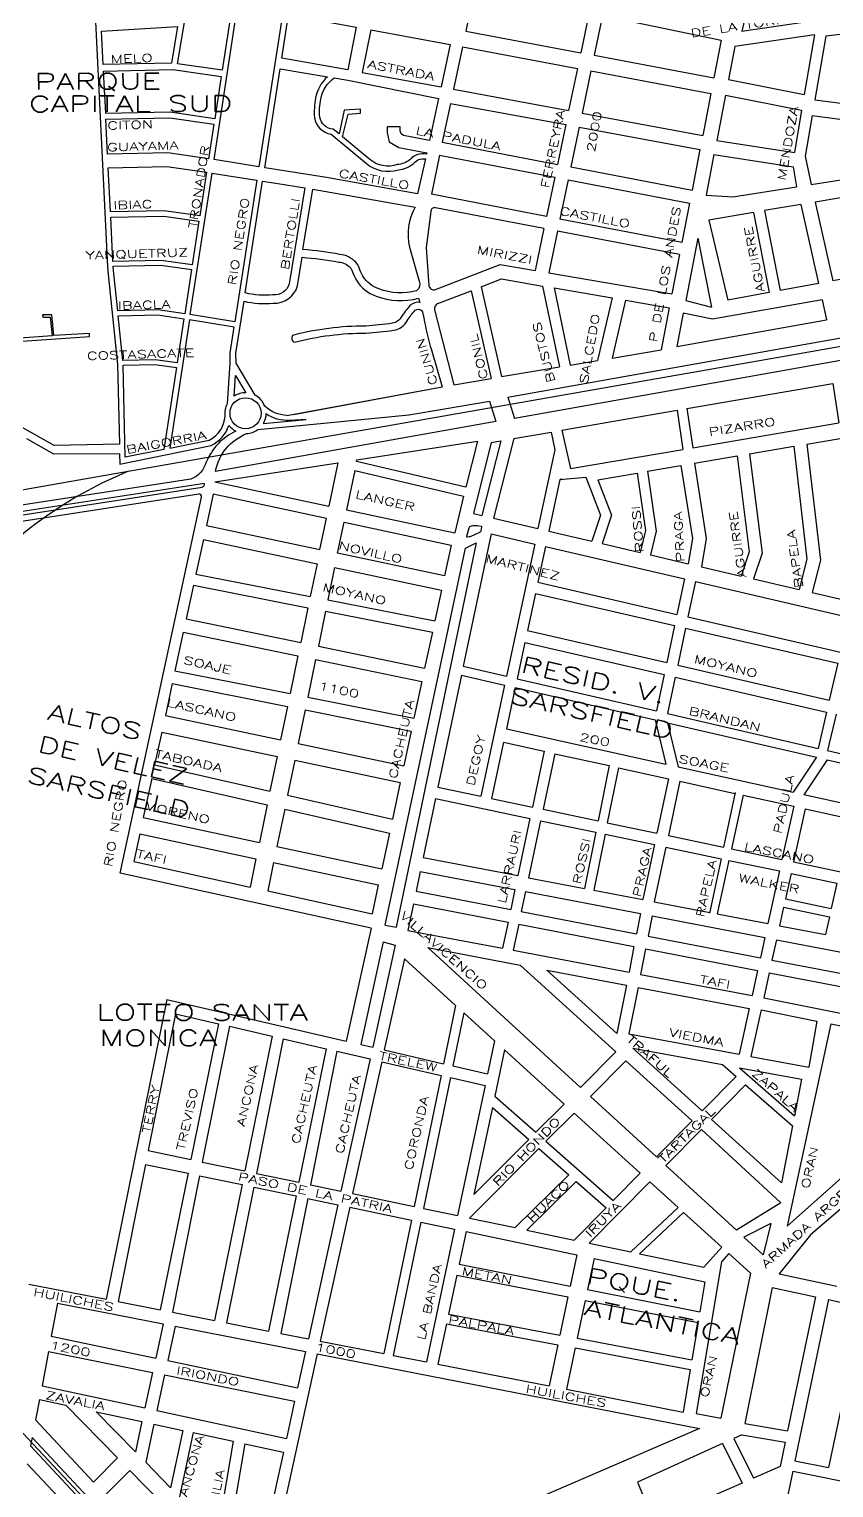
# Model space of a CAD drawing. Header units: millimetres. Extents: x 4374322 to 4409026, y 6503580 to 6534206.
# Drawn here: x 4384363 to 4385369, y 6519763 to 6521586 of the extents above; entities that cross this region are included whole.
import ezdxf

# ---------------------------------------------------------------- set-up
doc = ezdxf.new("R2010")
doc.units = ezdxf.units.MM
for name, color, linetype in [('CANAL', 252, 'Continuous'), ('FERROCARRIL', 252, 'VÍAS'), ('LINEA CALLE', 252, 'Continuous'), ('NOMBRE BARRIO', 8, 'Continuous'), ('NOMBRE CALLE', 252, 'Continuous')]:
    doc.layers.add(name, color=color, linetype=linetype)
doc.styles.add('ROMANS', font='romans')
doc.styles.add('S1', font='ROMANS')
doc.linetypes.add('VÍAS', pattern='A,3.81,[130,ltypeshp.shx,S=6.35,R=0,X=0,Y=0],3.81', length=7.62)

msp = doc.modelspace()

# ---------------------------------------------------------------- linework, layer by layer
at = {"layer": 'CANAL', "transparency": 33554687}
msp.add_line((4384594.5, 6519576.8), (4384124.6, 6520076), dxfattribs=at)
at = {"layer": 'FERROCARRIL', "ltscale": 0.3, "transparency": 33554687}
for points in [[(4378346.5, 6520095), (4381002.5, 6520286.7), (4382612.5, 6520402.9, 0.074404), (4382938.9, 6520502.9), (4383335.4, 6520688, -0.013028), (4383596.1, 6520806, -0.015864), (4383825.9, 6520908.7), (4383865.3, 6520924.7), (4384438.8, 6521025.2), (4386238.2, 6521340.6)], [(4384487, 6521033.6, 0.108536), (4384301.2, 6520905.1, -0.019282), (4384198.9, 6520748.9)]]:
    msp.add_lwpolyline(points, format="xyb", dxfattribs=at)
at = {"layer": 'LINEA CALLE', "transparency": 33554687}
for p, q in [((4384919.6, 6521636.5), (4384908.5, 6521583.5)), ((4385265, 6521632.9), (4385253.5, 6521583)), ((4385062.7, 6521606.7), (4385052.3, 6521556.5)), ((4385079.5, 6521603.2), (4385069.1, 6521553.3)), ((4385079.5, 6521603.2), (4385227.8, 6521572.4)), ((4385347.6, 6521596.8), (4385253.5, 6521583)), ((4384789.8, 6521585.1), (4384779.1, 6521532)), ((4384789.8, 6521585.1), (4384889.1, 6521566.9)), ((4384908.5, 6521583.5), (4385052.3, 6521556.5)), ((4385344.5, 6521579), (4385245.1, 6521564.4)), ((4385344.5, 6521579), (4385331.7, 6521504.5)), ((4385358.5, 6521577.3), (4385344.9, 6521497.8)), ((4385405.4, 6521582.7), (4385358.5, 6521577.3)), ((4384889.1, 6521566.9), (4384877.6, 6521513.8)), ((4384904.3, 6521564), (4384893.2, 6521510.9)), ((4384904.3, 6521564), (4385048.2, 6521537)), ((4385227.8, 6521572.4), (4385218.6, 6521525.2)), ((4385245.1, 6521564.4), (4385237.1, 6521523)), ((4385069.1, 6521553.3), (4385218.6, 6521525.2)), ((4384779.1, 6521532), (4384877.6, 6521513.8)), ((4385048.2, 6521537), (4385037.1, 6521484.2)), ((4385065, 6521533.8), (4385054, 6521481.1)), ((4385065, 6521533.8), (4385214.8, 6521505.6)), ((4385237.1, 6521523), (4385331.7, 6521504.5)), ((4384893.2, 6521510.9), (4385037.1, 6521484.2)), ((4385214.8, 6521505.6), (4385204.7, 6521453.2)), ((4385233.2, 6521503.4), (4385222.3, 6521446.8)), ((4385233.2, 6521503.4), (4385328.4, 6521484.8)), ((4384889.5, 6521493.3), (4384879.2, 6521444.6)), ((4384889.5, 6521493.3), (4385033.5, 6521466.7)), ((4385328.4, 6521484.8), (4385319.3, 6521432)), ((4385344.9, 6521497.8), (4385397.2, 6521491.1)), ((4385033.5, 6521466.7), (4385023.1, 6521417)), ((4385054, 6521481.1), (4385204.7, 6521453.2)), ((4385341.5, 6521478.1), (4385332.7, 6521427.2)), ((4385341.5, 6521478.1), (4385395.4, 6521471.2)), ((4385050.3, 6521463.6), (4385039.9, 6521413.8)), ((4385050.3, 6521463.6), (4385201.2, 6521435.6)), ((4384879.2, 6521444.6), (4385023.1, 6521417)), ((4385201.2, 6521435.6), (4385191.4, 6521384.8)), ((4385222.3, 6521446.8), (4385319.3, 6521432)), ((4384875.8, 6521428.6), (4384865.5, 6521379.6)), ((4384875.8, 6521428.6), (4385019.7, 6521400.9)), ((4385039.9, 6521413.8), (4385191.4, 6521384.8)), ((4385218.8, 6521429.2), (4385209, 6521378.5)), ((4385218.8, 6521429.2), (4385317.8, 6521414.1)), ((4385317.8, 6521414.1), (4385321.9, 6521389)), ((4385332.7, 6521427.2), (4385340.5, 6521391.9)), ((4385019.7, 6521400.9), (4385009.5, 6521351.9)), ((4385036.6, 6521397.7), (4385026.3, 6521348.7)), ((4385036.6, 6521397.7), (4385188.2, 6521368.6)), ((4385340.5, 6521391.9), (4385393.6, 6521400.2)), ((4385009.5, 6521351.9), (4384865.5, 6521379.6)), ((4385209, 6521378.5), (4385242.4, 6521376.5)), ((4385242.4, 6521376.5), (4385321.9, 6521389)), ((4385396.9, 6521378.5), (4385345.4, 6521369.9)), ((4385006.3, 6521336.8), (4384870.8, 6521362.9)), ((4385188.2, 6521368.6), (4385178.7, 6521319.4)), ((4385327.3, 6521366.8), (4385281.9, 6521359.2)), ((4385281.9, 6521359.2), (4385301.5, 6521259.4)), ((4385327.3, 6521366.8), (4385349.5, 6521268.1)), ((4385345.4, 6521369.9), (4385367.3, 6521271.4)), ((4385178.7, 6521319.4), (4385026.3, 6521348.7)), ((4385268.3, 6521356.9), (4385212.4, 6521347.5)), ((4385212.4, 6521347.5), (4385236, 6521247.4)), ((4385268.3, 6521356.9), (4385288, 6521256.9)), ((4385006.3, 6521336.8), (4384995.4, 6521284.5)), ((4385023.2, 6521333.6), (4385012.3, 6521281.6)), ((4385175.7, 6521304.2), (4385023.2, 6521333.6)), ((4385198.6, 6521325), (4385183.5, 6521247)), ((4385198.6, 6521325), (4385215.6, 6521238.6)), ((4385175.7, 6521304.2), (4385166.2, 6521255.2)), ((4384870.6, 6521260.7), (4384951.6, 6521292.1)), ((4384951.6, 6521292.1), (4384995.4, 6521284.5)), ((4384927.7, 6521263.9), (4384953.4, 6521273.8)), ((4384953.4, 6521273.8), (4385004.6, 6521265)), ((4385012.3, 6521281.6), (4385166.2, 6521255.2)), ((4385349.5, 6521268.1), (4385301.5, 6521259.4)), ((4385412.1, 6521279.5), (4385367.3, 6521271.4)), ((4384915.1, 6521259), (4384940.1, 6521149.5)), ((4384927.7, 6521263.9), (4384953.3, 6521151.8)), ((4385004.6, 6521265), (4385025.8, 6521164)), ((4385018.9, 6521262.6), (4385091.5, 6521250.1)), ((4385018.9, 6521262.6), (4385039.1, 6521166.2)), ((4385091.5, 6521250.1), (4385073.3, 6521172)), ((4385354, 6521247.8), (4385216.8, 6521223.6)), ((4385288, 6521256.9), (4385236, 6521247.4)), ((4385354, 6521247.8), (4385359.6, 6521222.9)), ((4385108.1, 6521247.2), (4385091.4, 6521175)), ((4385108.1, 6521247.2), (4385162.8, 6521237.8)), ((4385162.8, 6521237.8), (4385152.7, 6521185.4)), ((4385180.4, 6521231), (4385172.3, 6521189.4)), ((4385216.8, 6521223.6), (4385180.4, 6521231)), ((4385183.5, 6521247), (4385215.6, 6521238.6)), ((4385172.3, 6521189.4), (4385359.6, 6521222.9)), ((4385091.4, 6521175), (4385152.7, 6521185.4)), ((4384953.3, 6521151.8), (4385025.8, 6521164)), ((4385039.1, 6521166.2), (4385073.3, 6521172)), ((4384893.7, 6521141.7), (4384940.1, 6521149.5)), ((4385185, 6521111.8), (4385367.6, 6521143.2)), ((4385367.6, 6521143.2), (4385375, 6521094.2)), ((4384938.4, 6521121.1), (4384946.3, 6521095.5)), ((4384961.3, 6521126.3), (4384969.5, 6521099.6)), ((4385028.6, 6521084.8), (4385173, 6521109.7)), ((4385173, 6521109.7), (4385180.1, 6521060.9)), ((4385185, 6521111.8), (4385192.2, 6521063)), ((4384946.3, 6521095.5), (4384595.7, 6521033.4)), ((4385028.6, 6521084.8), (4385039.3, 6521036.9)), ((4385192.2, 6521063), (4385375, 6521094.2)), ((4384772.5, 6521047.7), (4384923, 6521071)), ((4384923, 6521071), (4384908.7, 6521013.5)), ((4384940.2, 6521069.6), (4384918.1, 6520980.7)), ((4384952.2, 6521071.7), (4384928.7, 6520978.2)), ((4384940.2, 6521069.6), (4384952.2, 6521071.7)), ((4384968.5, 6521074.5), (4384943.3, 6520974.8)), ((4384968.5, 6521074.5), (4385015.2, 6521082.5)), ((4385015.2, 6521082.5), (4385019.9, 6521060.5)), ((4385335.1, 6521067.5), (4385376.5, 6521074.6)), ((4385335.1, 6521067.5), (4385352.1, 6520922.3)), ((4385019.9, 6521060.5), (4384998.8, 6520961.8)), ((4385039.3, 6521036.9), (4385180.1, 6521060.9)), ((4385194.3, 6521043.5), (4385247.8, 6521052.6)), ((4385247.8, 6521052.6), (4385262.9, 6520932.9)), ((4385263.4, 6521055.3), (4385318.6, 6521064.7)), ((4385263.4, 6521055.3), (4385279, 6520931.2)), ((4385318.6, 6521064.7), (4385335, 6520923.5)), ((4384594.9, 6521020.2), (4384748.6, 6521044)), ((4384748.6, 6521044), (4384737.4, 6520989.9)), ((4384769.7, 6521034.5), (4384759.5, 6520985.2)), ((4384769.7, 6521034.5), (4384905.9, 6521002.2)), ((4385073.8, 6521022.9), (4385122.8, 6521031.3)), ((4385122.8, 6521031.3), (4385133.2, 6520959.3)), ((4385135.9, 6521033.5), (4385177.6, 6521040.6)), ((4385135.9, 6521033.5), (4385146.7, 6520958.6)), ((4385177.6, 6521040.6), (4385192.1, 6520949.4)), ((4385194.3, 6521043.5), (4385209.2, 6520949.3)), ((4384594.9, 6521020.2), (4384737.4, 6520989.9)), ((4385026.1, 6521023.3), (4385012.3, 6520958.7)), ((4385026.1, 6521023.3), (4385058.8, 6521026)), ((4385027.3, 6521024.4), (4385027.3, 6521023.9)), ((4385058.8, 6521026), (4385077, 6520978.5)), ((4385073.8, 6521022.9), (4385090.6, 6520978.8)), ((4384905.9, 6521002.2), (4384894.7, 6520956.4)), ((4384759.5, 6520985.2), (4384894.7, 6520956.4)), ((4384918.1, 6520980.7), (4384928.7, 6520978.2)), ((4384943.3, 6520974.8), (4384998.8, 6520961.8)), ((4385077, 6520978.5), (4385066.3, 6520946.1)), ((4385090.6, 6520978.8), (4385078.9, 6520943.2)), ((4385012.3, 6520958.7), (4385066.3, 6520946.1)), ((4385133.2, 6520959.3), (4385126.4, 6520932.1)), ((4385146.7, 6520958.6), (4385139.4, 6520929.1)), ((4384580.5, 6520948.2), (4384571.2, 6520905.1)), ((4384580.5, 6520948.2), (4384722.6, 6520918)), ((4384940.1, 6520955.3), (4384905.4, 6520789.9)), ((4384940.1, 6520955.3), (4384994.7, 6520942.6)), ((4384994.7, 6520942.6), (4384959.3, 6520777.4)), ((4385008.2, 6520939.5), (4384998.6, 6520894.8)), ((4385008.2, 6520939.5), (4385182, 6520898.9)), ((4385078.9, 6520943.2), (4385126.4, 6520932.1)), ((4385192.1, 6520949.4), (4385186.7, 6520918)), ((4385209.2, 6520949.3), (4385203.2, 6520914.2)), ((4385139.4, 6520929.1), (4385186.7, 6520918)), ((4385262.9, 6520932.9), (4385252.7, 6520902.6)), ((4385279, 6520931.2), (4385268.1, 6520899)), ((4385335, 6520923.5), (4385325.3, 6520885.7)), ((4385352.1, 6520922.3), (4385341.6, 6520881.9)), ((4384571.2, 6520905.1), (4384714.1, 6520877.2)), ((4384722.6, 6520918), (4384714.1, 6520877.2)), ((4384744.6, 6520913.3), (4384736.3, 6520872.8)), ((4384744.6, 6520913.3), (4384878, 6520884.9)), ((4385203.2, 6520914.2), (4385252.7, 6520902.6)), ((4384568.1, 6520891), (4384559, 6520849)), ((4384568.1, 6520891), (4384711.2, 6520863)), ((4384878, 6520884.9), (4384869.8, 6520846.7)), ((4384998.6, 6520894.8), (4385172.5, 6520854.7)), ((4385182, 6520898.9), (4385172.5, 6520854.7)), ((4385195.8, 6520895.7), (4385186.3, 6520851.5)), ((4385195.8, 6520895.7), (4385387, 6520851.1)), ((4385268.1, 6520899), (4385325.3, 6520885.7)), ((4384736.3, 6520872.8), (4384869.8, 6520846.7)), ((4384995.6, 6520880.8), (4384985.7, 6520834.7)), ((4384995.6, 6520880.8), (4385169.5, 6520840.6)), ((4385341.6, 6520881.9), (4385386.5, 6520871.4)), ((4384559, 6520849), (4384702.2, 6520819.4)), ((4384711.2, 6520863), (4384702.2, 6520819.4)), ((4384733.3, 6520858.7), (4384724.3, 6520814.8)), ((4384733.3, 6520858.7), (4384866.8, 6520832.6)), ((4385186.3, 6520851.5), (4385376.9, 6520807.5)), ((4384555.4, 6520832.3), (4384545, 6520784.3)), ((4384555.4, 6520832.3), (4384698.7, 6520802.7)), ((4384866.8, 6520832.6), (4384857.1, 6520787.4)), ((4384985.7, 6520834.7), (4385159.7, 6520794.5)), ((4385169.5, 6520840.6), (4385159.7, 6520794.5)), ((4385183.4, 6520837.4), (4385173.5, 6520791.3)), ((4385183.4, 6520837.4), (4385373.6, 6520793.5)), ((4384724.3, 6520814.8), (4384857.1, 6520787.4)), ((4384982.5, 6520819.7), (4384972.8, 6520774.3)), ((4384982.5, 6520819.7), (4385156.5, 6520779.5)), ((4384698.7, 6520802.7), (4384689, 6520755.6)), ((4384720.8, 6520798.1), (4384711.1, 6520751.2)), ((4384720.8, 6520798.1), (4384853.6, 6520770.7)), ((4385373.6, 6520793.5), (4385362.9, 6520747.5)), ((4384545, 6520784.3), (4384689, 6520755.6)), ((4384903, 6520778.9), (4384873.7, 6520638.8)), ((4384903, 6520778.9), (4384956.9, 6520766.4)), ((4384905.4, 6520789.9), (4384959.3, 6520777.4)), ((4384972.8, 6520774.3), (4385146.8, 6520734)), ((4385156.5, 6520779.5), (4385146.8, 6520734)), ((4385170.3, 6520776.3), (4385160.6, 6520730.8)), ((4385170.3, 6520776.3), (4385359.5, 6520732.6)), ((4385173.5, 6520791.3), (4385362.9, 6520747.5)), ((4384541.6, 6520768.3), (4384533, 6520728.4)), ((4384541.6, 6520768.3), (4384685.6, 6520739.6)), ((4384853.6, 6520770.7), (4384843.8, 6520724.8)), ((4384956.9, 6520766.4), (4384927.2, 6520627.5)), ((4384970.4, 6520763.3), (4384959.3, 6520711.5)), ((4384970.4, 6520763.3), (4385145.5, 6520722.8)), ((4384685.6, 6520739.6), (4384677, 6520698)), ((4384711.1, 6520751.2), (4384843.8, 6520724.8)), ((4384533, 6520728.4), (4384677, 6520698)), ((4384707.8, 6520735.2), (4384699.1, 6520693.4)), ((4384707.8, 6520735.2), (4384840.3, 6520708.8)), ((4385145.5, 6520722.8), (4385158.6, 6520667.6)), ((4385160.6, 6520730.8), (4385348.9, 6520687.2)), ((4385160.9, 6520719.2), (4385346.9, 6520676.1)), ((4385160.9, 6520719.2), (4385174, 6520664.2)), ((4385359.5, 6520732.6), (4385348.9, 6520687.2)), ((4385371.5, 6520729.8), (4385360.9, 6520684.4)), ((4384528.5, 6520707.6), (4384519.6, 6520666.7)), ((4384528.5, 6520707.6), (4384672.7, 6520677.2)), ((4384840.3, 6520708.8), (4384831.1, 6520665.5)), ((4384959.3, 6520711.5), (4385158.6, 6520667.6)), ((4384699.1, 6520693.4), (4384831.1, 6520665.5)), ((4384955.8, 6520694.8), (4384940.8, 6520624.7)), ((4384955.8, 6520694.8), (4385006.6, 6520683.6)), ((4385006.6, 6520683.6), (4384991.8, 6520613.9)), ((4385360.9, 6520684.4), (4385463.5, 6520660.7)), ((4384519.6, 6520666.7), (4384663.7, 6520633.7)), ((4384672.7, 6520677.2), (4384663.7, 6520633.7)), ((4384694.8, 6520672.5), (4384685.7, 6520628.6)), ((4384694.8, 6520672.5), (4384826.6, 6520644.7)), ((4385019.8, 6520680.6), (4385005.1, 6520611.2)), ((4385019.8, 6520680.6), (4385087.8, 6520665.7)), ((4385087.8, 6520665.7), (4385073.9, 6520596.7)), ((4385346.9, 6520676.1), (4385317.8, 6520632.5)), ((4385360.3, 6520673), (4385331.1, 6520629.3)), ((4385360.3, 6520673), (4385461.1, 6520649.7)), ((4384515.9, 6520649.6), (4384505.3, 6520600.7)), ((4384515.9, 6520649.6), (4384660.2, 6520616.5)), ((4385099.4, 6520663.1), (4385085.5, 6520594.3)), ((4385099.4, 6520663.1), (4385161.8, 6520649.3)), ((4385161.8, 6520649.3), (4385147.3, 6520581.3)), ((4385174, 6520664.2), (4385317.8, 6520632.5)), ((4384685.7, 6520628.6), (4384816.8, 6520598.6)), ((4384826.6, 6520644.7), (4384816.8, 6520598.6)), ((4384873.7, 6520638.8), (4384927.2, 6520627.5)), ((4385176.3, 6520646.2), (4385161.8, 6520578.2)), ((4385176.3, 6520646.2), (4385245.1, 6520631)), ((4385245.3, 6520632.1), (4385230.8, 6520563.7)), ((4385255.5, 6520628.7), (4385240.7, 6520561.6)), ((4385255.5, 6520628.7), (4385318.5, 6520614.8)), ((4385331.2, 6520629.5), (4385451.1, 6520603.1)), ((4384660.2, 6520616.5), (4384650.5, 6520569.6)), ((4384682.2, 6520611.4), (4384672.5, 6520564.8)), ((4384682.2, 6520611.4), (4384813.1, 6520581.4)), ((4384870.6, 6520624.4), (4384855.2, 6520550.9)), ((4384870.6, 6520624.4), (4384988.8, 6520599.6)), ((4384940.8, 6520624.7), (4384991.8, 6520613.9)), ((4385005.1, 6520611.2), (4385073.9, 6520596.7)), ((4385318.5, 6520614.8), (4385303.8, 6520548.4)), ((4385332.9, 6520611.6), (4385318.3, 6520545.3)), ((4385332.9, 6520611.6), (4385447.5, 6520586.4)), ((4384505.3, 6520600.7), (4384650.5, 6520569.6)), ((4384988.8, 6520599.6), (4384973.7, 6520528.2)), ((4385002.1, 6520596.8), (4384987, 6520525.6)), ((4385002.1, 6520596.8), (4385071, 6520582.3)), ((4385085.5, 6520594.3), (4385147.3, 6520581.3)), ((4384500.9, 6520580.5), (4384493.4, 6520545.7)), ((4384500.9, 6520580.5), (4384646.3, 6520549.3)), ((4384813.1, 6520581.4), (4384803.6, 6520536.7)), ((4385071, 6520582.3), (4385056.8, 6520512.3)), ((4385082.6, 6520579.8), (4385068.5, 6520510)), ((4385082.6, 6520579.8), (4385144.3, 6520566.9)), ((4385161.8, 6520578.2), (4385230.8, 6520563.7)), ((4384672.5, 6520564.8), (4384803.6, 6520536.7)), ((4385144.3, 6520566.9), (4385129.7, 6520498.3)), ((4385158.8, 6520563.8), (4385144.2, 6520495.5)), ((4385158.8, 6520563.8), (4385227.7, 6520549.3)), ((4385240.7, 6520561.6), (4385303.8, 6520548.4)), ((4384493.4, 6520545.7), (4384638.9, 6520513.8)), ((4384646.3, 6520549.3), (4384638.9, 6520513.8)), ((4384668.3, 6520544.6), (4384661, 6520509)), ((4384668.3, 6520544.6), (4384799.2, 6520516.5)), ((4384855.2, 6520550.9), (4384973.7, 6520528.2)), ((4385227.7, 6520549.3), (4385213.3, 6520481.4)), ((4385237.6, 6520547.3), (4385222.9, 6520480.4)), ((4385237.6, 6520547.3), (4385300.7, 6520534)), ((4385318.3, 6520545.3), (4385433.4, 6520521.1)), ((4384851.6, 6520533.5), (4384846.4, 6520508.7)), ((4384851.6, 6520533.5), (4384970, 6520510.8)), ((4384987, 6520525.6), (4385056.8, 6520512.3)), ((4385300.7, 6520534), (4385286.2, 6520468.3)), ((4385315.2, 6520531), (4385308.2, 6520499.4)), ((4385315.2, 6520531), (4385372.6, 6520518.9)), ((4385372.6, 6520518.9), (4385365.5, 6520487.3)), ((4384661, 6520509), (4384791.5, 6520480.4)), ((4384799.2, 6520516.5), (4384791.5, 6520480.4)), ((4384846.4, 6520508.7), (4384964.7, 6520485.8)), ((4384970, 6520510.8), (4384964.7, 6520485.8)), ((4384983.3, 6520508.2), (4384978, 6520483.2)), ((4384983.3, 6520508.2), (4385126.9, 6520480.7)), ((4385068.5, 6520510), (4385129.7, 6520498.3)), ((4384843.1, 6520492.9), (4384836.1, 6520459.7)), ((4384843.1, 6520492.9), (4384961.4, 6520470)), ((4384978, 6520483.2), (4385121.9, 6520455.4)), ((4385144.2, 6520495.5), (4385213.5, 6520482.2)), ((4385305.9, 6520488.8), (4385300.8, 6520465.5)), ((4385305.9, 6520488.8), (4385363.1, 6520476.7)), ((4385308.2, 6520499.4), (4385365.5, 6520487.3)), ((4384807.8, 6520466.1), (4384821.7, 6520463.8)), ((4384961.4, 6520470), (4384954.5, 6520437.4)), ((4384974.7, 6520467.5), (4384967.8, 6520434.9)), ((4384974.7, 6520467.5), (4385118.8, 6520439.6)), ((4385126.9, 6520480.7), (4385121.9, 6520455.4)), ((4385141.4, 6520477.9), (4385136.4, 6520452.6)), ((4385141.4, 6520477.9), (4385282.4, 6520450.9)), ((4385222.9, 6520480.4), (4385286.2, 6520468.3)), ((4385300.8, 6520465.5), (4385358.2, 6520454.5)), ((4385363.1, 6520476.7), (4385358.2, 6520454.5)), ((4384790.1, 6520462.5), (4384759.1, 6520321.4)), ((4384836.1, 6520459.7), (4384954.5, 6520437.4)), ((4385136.4, 6520452.6), (4385276.8, 6520425.4)), ((4385282.4, 6520450.9), (4385276.8, 6520425.4)), ((4385296.9, 6520448.1), (4385291.3, 6520422.6)), ((4385296.9, 6520448.1), (4385413.2, 6520425.8)), ((4384805.4, 6520445.6), (4384777.4, 6520317.2)), ((4384820.3, 6520441.1), (4384792.2, 6520313.7)), ((4384805.4, 6520445.6), (4384820.3, 6520441.1)), ((4384861.1, 6520438.2), (4385051.9, 6520263.4)), ((4384861.1, 6520438.2), (4384976.6, 6520416.3)), ((4384967.8, 6520434.9), (4385112.6, 6520407.6)), ((4385118.8, 6520439.6), (4385112.6, 6520407.6)), ((4385133.3, 6520436.8), (4385127.1, 6520404.8)), ((4385133.3, 6520436.8), (4385273.3, 6520409.7)), ((4384831.8, 6520424.1), (4384806.7, 6520310.4)), ((4384831.8, 6520424.1), (4384895.9, 6520365.9)), ((4384976.6, 6520416.3), (4385096.3, 6520308)), ((4385009.8, 6520410.1), (4385109.4, 6520391.3)), ((4385009.8, 6520410.1), (4385097.5, 6520330.7)), ((4385273.3, 6520409.7), (4385266.5, 6520378.4)), ((4385291.3, 6520422.6), (4385406.8, 6520400.3)), ((4385109.4, 6520391.3), (4385097.5, 6520330.7)), ((4385127.1, 6520404.8), (4385266.5, 6520378.5)), ((4385287.9, 6520406.9), (4385281, 6520375.4)), ((4385287.9, 6520406.9), (4385403.1, 6520384.6)), ((4384535, 6520373.3), (4384458.8, 6519998.8)), ((4384535, 6520373.3), (4384759.1, 6520321.4)), ((4385123.9, 6520388.5), (4385112.5, 6520330.4)), ((4385123.9, 6520388.5), (4385262.9, 6520362.3)), ((4385255.7, 6520380.5), (4385266.5, 6520378.4)), ((4385281, 6520375.4), (4385395.6, 6520352.4)), ((4385640.8, 6520384.5), (4385310.5, 6520090.3)), ((4384545.7, 6520355.5), (4384511.7, 6520184.5)), ((4384545.7, 6520355.5), (4384599.3, 6520343)), ((4384895.9, 6520365.9), (4384880.9, 6520293.2)), ((4384906.1, 6520356.6), (4384892.5, 6520290.5)), ((4384906.1, 6520356.6), (4384944.5, 6520321.9)), ((4385262.9, 6520362.3), (4385250.3, 6520305)), ((4385277.7, 6520360.5), (4385264.9, 6520302.3)), ((4385277.7, 6520360.5), (4385347.6, 6520346.4)), ((4384599.3, 6520343), (4384564.8, 6520173.3)), ((4384613, 6520339.9), (4384579.2, 6520170.3)), ((4384613, 6520339.9), (4384666.6, 6520327.5)), ((4385365, 6520342.9), (4385310.5, 6520090.3)), ((4385347.6, 6520346.4), (4385337.6, 6520289)), ((4385365, 6520342.9), (4385520.2, 6520311.8)), ((4384666.6, 6520327.5), (4384632.3, 6520159.2)), ((4384680.3, 6520324.3), (4384646.8, 6520156.1)), ((4384680.3, 6520324.3), (4384733.9, 6520311.9)), ((4384944.5, 6520321.9), (4384935.7, 6520280.5)), ((4385112.5, 6520330.4), (4385250.3, 6520305)), ((4384733.9, 6520311.9), (4384699.9, 6520145)), ((4384747.5, 6520308.7), (4384714.4, 6520141.9)), ((4384747.5, 6520308.7), (4384788.9, 6520299.1)), ((4384777.4, 6520317.2), (4384792.2, 6520313.7)), ((4384806.7, 6520310.4), (4384880.9, 6520293.2)), ((4384957, 6520310.5), (4384944.8, 6520252.8)), ((4384957, 6520310.5), (4385031.5, 6520242.8)), ((4385096.3, 6520308), (4385051.9, 6520263.4)), ((4385117.4, 6520312.7), (4385203.9, 6520234.4)), ((4385117.4, 6520312.7), (4385229.5, 6520292.1)), ((4385264.9, 6520302.3), (4385337.6, 6520289)), ((4384788.9, 6520299.1), (4384752.5, 6520133.9)), ((4384803.5, 6520295.7), (4384767.1, 6520130.9)), ((4384803.5, 6520295.7), (4384877.8, 6520278.5)), ((4384892.5, 6520290.5), (4384935.7, 6520280.5)), ((4385108.8, 6520296.7), (4385064.4, 6520252.1)), ((4385108.8, 6520296.7), (4385191.5, 6520221.8)), ((4385229.5, 6520292.1), (4385246.4, 6520277.3)), ((4385250.9, 6520288.1), (4385328.1, 6520273.9)), ((4385250.9, 6520288.1), (4385319.4, 6520228.2)), ((4384877.8, 6520278.5), (4384844, 6520114.7)), ((4384889.4, 6520275.8), (4384855.7, 6520112.3)), ((4384889.4, 6520275.8), (4384932.6, 6520265.8)), ((4384932.6, 6520265.8), (4384898.2, 6520103.4)), ((4385246.4, 6520277.3), (4385203.9, 6520234.4)), ((4385258.4, 6520266.8), (4385215.8, 6520223.6)), ((4385258.4, 6520266.8), (4385317, 6520215.5)), ((4385328.1, 6520273.9), (4385319.4, 6520228.2)), ((4384944.8, 6520252.8), (4384996.2, 6520207.4)), ((4385064.4, 6520252.1), (4385146.8, 6520176.6)), ((4384941.8, 6520238.6), (4384918.7, 6520129.6)), ((4384941.8, 6520238.6), (4384987.3, 6520198.4)), ((4385031.5, 6520242.8), (4384996.2, 6520207.4)), ((4385043.9, 6520231.5), (4385008.8, 6520196.3)), ((4385043.9, 6520231.5), (4385126.7, 6520156.4)), ((4385191.5, 6520221.8), (4385146.8, 6520176.6)), ((4385203.4, 6520211.1), (4385158.6, 6520165.8)), ((4385203.4, 6520211.1), (4385302.2, 6520119.3)), ((4385215.8, 6520223.6), (4385303.4, 6520144.3)), ((4385317, 6520215.5), (4385303.4, 6520144.3)), ((4384987.3, 6520198.4), (4384918.7, 6520129.6)), ((4385008.8, 6520196.3), (4385092.9, 6520122.1)), ((4384511.7, 6520184.5), (4384564.8, 6520173.3)), ((4384999.9, 6520187.3), (4384913.2, 6520100.2)), ((4384999.9, 6520187.3), (4385037.2, 6520154.4)), ((4384508.3, 6520167.4), (4384474.1, 6519995.8)), ((4384508.3, 6520167.4), (4384561.3, 6520156.3)), ((4384561.3, 6520156.3), (4384526.5, 6519985.5)), ((4384579.2, 6520170.3), (4384632.3, 6520159.2)), ((4384646.8, 6520156.1), (4384699.9, 6520145)), ((4385037.2, 6520154.4), (4384970.1, 6520088.3)), ((4385126.7, 6520156.4), (4385092.9, 6520122.1)), ((4385158.6, 6520165.8), (4385246.9, 6520085)), ((4384575.8, 6520153.2), (4384541.9, 6519982.5)), ((4384575.8, 6520153.2), (4384628.9, 6520142.1)), ((4384628.9, 6520142.1), (4384594.3, 6519972.3)), ((4384643.4, 6520139), (4384609.6, 6519969.3)), ((4384643.4, 6520139), (4384696.4, 6520127.9)), ((4384714.4, 6520141.9), (4384752.5, 6520133.9)), ((4385046.7, 6520146), (4384984.9, 6520085.2)), ((4385046.7, 6520146), (4385084, 6520113.1)), ((4385138.6, 6520145.6), (4385062.7, 6520068.9)), ((4385138.6, 6520145.6), (4385174.2, 6520113.3)), ((4384696.4, 6520127.9), (4384662, 6519959)), ((4384711, 6520124.9), (4384677.4, 6519956)), ((4384711, 6520124.9), (4384748.8, 6520116.9)), ((4384767.1, 6520130.9), (4384844, 6520114.7)), ((4385302.2, 6520119.3), (4385246.9, 6520085)), ((4384748.8, 6520116.9), (4384711.8, 6519949.3)), ((4384763.4, 6520113.9), (4384726.4, 6519946.5)), ((4384763.4, 6520113.9), (4384840.5, 6520097.7)), ((4384855.7, 6520112.3), (4384898.2, 6520103.4)), ((4384913.2, 6520100.2), (4384970.1, 6520088.3)), ((4385084, 6520113.1), (4385044.1, 6520072.8)), ((4385174.2, 6520113.3), (4385114.9, 6520057.9)), ((4385180.9, 6520107.2), (4385125.8, 6520055.6)), ((4385180.9, 6520107.2), (4385228.5, 6520064)), ((4385379.4, 6520113.3), (4385339.3, 6520079.5)), ((4384840.5, 6520097.7), (4384806.1, 6519930.9)), ((4384852.2, 6520095.2), (4384817.8, 6519928.6)), ((4384852.2, 6520095.2), (4384894.6, 6520086.3)), ((4384894.6, 6520086.3), (4384859.4, 6519920.5)), ((4384908.9, 6520083.3), (4384900.3, 6520042.7)), ((4384908.9, 6520083.3), (4385047.5, 6520054.3)), ((4384984.9, 6520085.2), (4385044.1, 6520072.8)), ((4385290, 6520093.6), (4385256.2, 6520076.4)), ((4385290, 6520093.6), (4385280.2, 6520054.5)), ((4385062.7, 6520068.9), (4385114.9, 6520057.9)), ((4385228.5, 6520064), (4385206, 6520038.8)), ((4385256.2, 6520076.4), (4385280.2, 6520054.5)), ((4385339.3, 6520079.5), (4385300.4, 6520030.5)), ((4385047.5, 6520054.3), (4385039.2, 6520015.2)), ((4385069.1, 6520049.7), (4385060.9, 6520011)), ((4385069.1, 6520049.7), (4385207.5, 6520020.7)), ((4385125.8, 6520055.6), (4385206, 6520038.8)), ((4385228.1, 6520045.6), (4385196.4, 6519855.9)), ((4385237.3, 6520055.9), (4385228.1, 6520045.6)), ((4385237.3, 6520055.9), (4385264.5, 6520031.2)), ((4384897.4, 6520029.1), (4384887, 6519980.2)), ((4384897.4, 6520029.1), (4385036.3, 6520001.7)), ((4384900.3, 6520042.7), (4385039.2, 6520015.2)), ((4385264.5, 6520031.2), (4385227.2, 6519850.2)), ((4385300.4, 6520030.5), (4385372.6, 6520015)), ((4384362.4, 6520017.6), (4384458.8, 6519998.8)), ((4385060.9, 6520011), (4385201.3, 6519983.2)), ((4385207.5, 6520020.7), (4385201.3, 6519983.2)), ((4385291.7, 6520013.4), (4385257.6, 6519843.7)), ((4385291.7, 6520013.4), (4385345.7, 6520001.8)), ((4384398.3, 6519994), (4384390.4, 6519952.5)), ((4384398.3, 6519994), (4384530.2, 6519968.2)), ((4384474.1, 6519995.8), (4384526.5, 6519985.5)), ((4385036.3, 6520001.7), (4385026.2, 6519954.1)), ((4385058, 6519997.4), (4385047.9, 6519950)), ((4385058, 6519997.4), (4385199, 6519969.6)), ((4385345.7, 6520001.8), (4385310.9, 6519834.4)), ((4385361.9, 6519998.3), (4385320.1, 6519797)), ((4385361.9, 6519998.3), (4385404.6, 6519989.1)), ((4384541.9, 6519982.5), (4384594.3, 6519972.3)), ((4384887, 6519980.2), (4385026.2, 6519954.1)), ((4385404.6, 6519989.1), (4385362.1, 6519788.5)), ((4384530.2, 6519968.2), (4384520.9, 6519925.3)), ((4384545.2, 6519965.3), (4384535.9, 6519922.1)), ((4384545.2, 6519965.3), (4384708.3, 6519933.4)), ((4384609.6, 6519969.3), (4384662, 6519959)), ((4384677.4, 6519956), (4384711.8, 6519949.3)), ((4384884.5, 6519968), (4384873.8, 6519917.7)), ((4384884.5, 6519968), (4385023.7, 6519942)), ((4385199, 6519969.6), (4385191.3, 6519923.2)), ((4384390.4, 6519952.5), (4384520.9, 6519925.3)), ((4384726.4, 6519946.5), (4384806.1, 6519930.9)), ((4385023.7, 6519942), (4385012.7, 6519890.5)), ((4385045.4, 6519937.9), (4385034.4, 6519886.3)), ((4385045.4, 6519937.9), (4385189.2, 6519911)), ((4385047.9, 6519950), (4385191.3, 6519923.2)), ((4384386.8, 6519933.4), (4384378.8, 6519890.7)), ((4384386.8, 6519933.4), (4384517, 6519907.2)), ((4384535.9, 6519922.1), (4384698.3, 6519888.2)), ((4384722.9, 6519930.5), (4384650, 6519600.4)), ((4384708.3, 6519933.4), (4384698.3, 6519888.2)), ((4384722.9, 6519930.5), (4385200.9, 6519837.2)), ((4384817.8, 6519928.6), (4384859.4, 6519920.5)), ((4384873.8, 6519917.7), (4385012.7, 6519890.5)), ((4384517, 6519907.2), (4384507.5, 6519863)), ((4384532, 6519904.2), (4384522.4, 6519859.8)), ((4384532, 6519904.2), (4384694.6, 6519871.4)), ((4385189.2, 6519911), (4385180.4, 6519857.8)), ((4384378.8, 6519890.7), (4384507.5, 6519863)), ((4385034.4, 6519886.3), (4385180.4, 6519857.8)), ((4384375.5, 6519873.5), (4384370.7, 6519848.1)), ((4384375.5, 6519873.5), (4384408.7, 6519866.3)), ((4384408.7, 6519866.3), (4384473.3, 6519800.5)), ((4384694.6, 6519871.4), (4384684.3, 6519824.9)), ((4384370.7, 6519848.1), (4384443.3, 6519770.4)), ((4384446.4, 6519858.2), (4384503.7, 6519845.9)), ((4384446.4, 6519858.2), (4384495.6, 6519808.2)), ((4384503.7, 6519845.9), (4384495.6, 6519808.2)), ((4384522.4, 6519859.8), (4384684.3, 6519824.9)), ((4385196.4, 6519855.9), (4385227.2, 6519850.2)), ((4384518.7, 6519842.6), (4384508.4, 6519795.1)), ((4384518.7, 6519842.6), (4384554.9, 6519834.8)), ((4384554.9, 6519834.8), (4384539.6, 6519763.3)), ((4384567.8, 6519832.1), (4384550.7, 6519752)), ((4384567.8, 6519832.1), (4384617.8, 6519821.3)), ((4385200.9, 6519837.2), (4384650, 6519600.4)), ((4385253.8, 6519829.5), (4385243.7, 6519824.9)), ((4385253.8, 6519829.5), (4385307.9, 6519820)), ((4385257.6, 6519843.7), (4385310.9, 6519834.4)), ((4384617.8, 6519821.3), (4384597.9, 6519703.9)), ((4384632.2, 6519818.2), (4384610.6, 6519691)), ((4384632.2, 6519818.2), (4384680.5, 6519807.8)), ((4384680.5, 6519807.8), (4384646.7, 6519654.3)), ((4385229.6, 6519818.5), (4385123.1, 6519770.2)), ((4385229.6, 6519818.5), (4385254, 6519769.1)), ((4385243.7, 6519824.9), (4385268.3, 6519775.3)), ((4385307.9, 6519820), (4385301.6, 6519789.8)), ((4384360.4, 6519793.3), (4384411.4, 6519738.5)), ((4384473.3, 6519800.5), (4384443.3, 6519770.4)), ((4384508.4, 6519795.1), (4384539.6, 6519763.3)), ((4385301.6, 6519789.8), (4385268.3, 6519775.3)), ((4385320.1, 6519797), (4385362.1, 6519788.5)), ((4384488.6, 6519785), (4384458.1, 6519754.5)), ((4384488.6, 6519785), (4384637.1, 6519633.8)), ((4385317.6, 6519784), (4385307.8, 6519738.5)), ((4385317.6, 6519784), (4385483.4, 6519750.4)), ((4385123.1, 6519770.2), (4385143.7, 6519721.1)), ((4385254, 6519769.1), (4385143.7, 6519721.1))]:
    msp.add_line(p, q, dxfattribs=at)
for points in [[(4384558.7, 6521752.2), (4384557.8, 6521734.7), (4384563.6, 6521692.8), (4384560.1, 6521673.6), (4384558.2, 6521649.1), (4384443.6, 6521638.5), (4384460.7, 6521289), (4384461.7, 6521279.4), (4384473.3, 6521167), (4384475.5, 6521067.3)], [(4384561.3, 6521621.8), (4384616, 6521612.8), (4384604, 6521534.8), (4384548.2, 6521542.8), (4384561.3, 6521621.8)], [(4384593.9, 6521423), (4384622.9, 6521611.9), (4384679.9, 6521606.9), (4384649.9, 6521414.1)], [(4384455.4, 6521541.7), (4384453.3, 6521583.3), (4384548.3, 6521589.2), (4384540.7, 6521543.5), (4384455.4, 6521541.7)], [(4384458.4, 6521480.4), (4384455.8, 6521533.6), (4384542.2, 6521535.5), (4384602.8, 6521526.8), (4384594.7, 6521474.1), (4384539, 6521482.1), (4384458.4, 6521480.4)], [(4384657.2, 6521412.9), (4384676.4, 6521536.4)], [(4384460.8, 6521429.9), (4384458.7, 6521473.5), (4384538.5, 6521475.2), (4384593.6, 6521467.3), (4384587, 6521424.1)], [(4384587, 6521424.1), (4384535.9, 6521431.5), (4384460.8, 6521429.9)], [(4384649.9, 6521414.1), (4384593.9, 6521423)], [(4384848.2, 6521380.3), (4384734.3, 6521400.5), (4384673.7, 6521410.4), (4384657.2, 6521412.9)], [(4384591.2, 6521406.2), (4384647.3, 6521397.1), (4384619.9, 6521220.4), (4384564.1, 6521229.5), (4384591.3, 6521406.2)], [(4384704.9, 6521310.6), (4384717.2, 6521386)], [(4384849.6, 6521249.8), (4384851, 6521244.6)], [(4384873.6, 6521243), (4384915.1, 6521259)], [(4384209.3, 6521169.5), (4384206.1, 6521182.2), (4384208.6, 6521187.6), (4384221.7, 6521193), (4384263.8, 6521189.8), (4384438.3, 6521202), (4384438.1, 6521205.8), (4384393.4, 6521203.2), (4384391.2, 6521228.8), (4384379.3, 6521229.2), (4384380.4, 6521226.2), (4384389, 6521225.9), (4384391.4, 6521202.9), (4384293.6, 6521195.8), (4384292.1, 6521219.9), (4384288.6, 6521219.6), (4384290.7, 6521195.3), (4384264.5, 6521193.2), (4384221.5, 6521196.5), (4384207.1, 6521190.8), (4384202.4, 6521184.7), (4384199.7, 6521174.8)], [(4384475.5, 6521067.3), (4384393.9, 6521065.5), (4384209.3, 6521169.5)], [(4384684.8, 6521103.3), (4384879.1, 6521139.2)], [(4384693.2, 6521104.6), (4384879.1, 6521139.2)], [(4384881.9, 6521111.5), (4384938.4, 6521121.1)], [(4384714.1, 6521092), (4384837.2, 6521103.9)], [(4384837.2, 6521103.9), (4384881.9, 6521111.5)], [(4384475.8, 6521055.3), (4384393.7, 6521054.8), (4384359.7, 6521074)], [(4384908.7, 6521013.5), (4384772.1, 6521045.9), (4384772.5, 6521047.7)], [(4384564.7, 6521023.6), (4384342.3, 6520989.3), (4384065.9, 6520949.2), (4383860.8, 6520913.2), (4383734.2, 6520845.6), (4383312.7, 6520652.5), (4383303.9, 6520648.4), (4383300.1, 6520639), (4383273.6, 6520574)], [(4384807.8, 6520466.1), (4384908, 6520937.6), (4384921.7, 6520943.9), (4384821.7, 6520463.8)]]:
    msp.add_lwpolyline(points, dxfattribs=at)
for points in [[(4384678.5, 6521549.9), (4384686.9, 6521604.1), (4384771.6, 6521588.5), (4384760.9, 6521535.3), (4384760.9, 6521535.3)], [(4384464.4, 6521357.6), (4384461.7, 6521412.9), (4384534.9, 6521414.5), (4384584.4, 6521407.3), (4384576, 6521352.6), (4384531.5, 6521359)], [(4384467.4, 6521295.7), (4384464.7, 6521350.9), (4384531.1, 6521352.3), (4384575, 6521346), (4384566.6, 6521291.4), (4384527.7, 6521297)], [(4384473.4, 6521234.2), (4384468.7, 6521280.1), (4384467.7, 6521289.5), (4384467.7, 6521289.9), (4384527.3, 6521291.2), (4384565.7, 6521285.7), (4384557.2, 6521230.4), (4384523.9, 6521235.2)], [(4384479.8, 6521172), (4384474.1, 6521227.7), (4384523.6, 6521228.8), (4384556.2, 6521224.1), (4384547.7, 6521168.9), (4384520.1, 6521172.9)], [(4384531.1, 6521060.8), (4384482.9, 6521051), (4384480.3, 6521166), (4384519.8, 6521166.8), (4384546.8, 6521163)], [(4384734.3, 6520974.6), (4384592.8, 6521004.9), (4384584.3, 6520965.9), (4384726.2, 6520935.8)], [(4384756.4, 6520969.9), (4384890.2, 6520941.3), (4384881.8, 6520902.7), (4384748.3, 6520931.1)], [(4384364.6, 6519815.5), (4384597.8, 6519565), (4384604.2, 6519571.7), (4384366.6, 6519826.2), (4384364.6, 6519815.5)]]:
    msp.add_lwpolyline(points, close=True, dxfattribs=at)
for points in [[(4384676.4, 6521536.4), (4384735.5, 6521526.5, 0.163346), (4384720.8, 6521499.8, 0.06833), (4384719.4, 6521475.3, 0.328805), (4384740.2, 6521454.8), (4384784.4, 6521418, 0.249753), (4384824.3, 6521410.2, 0.141797), (4384843.4, 6521418.2, -0.254637), (4384858.1, 6521424), (4384848.2, 6521380.3)], [(4384863.1, 6521446.8), (4384830.5, 6521453.1), (4384827.6, 6521455.1), (4384826.7, 6521458.9), (4384826.6, 6521464.1), (4384810.2, 6521463.9), (4384810.3, 6521457), (4384812.9, 6521445.3), (4384824.8, 6521438.3), (4384859.7, 6521431.6), (4384859.4, 6521429.8, 0.278176), (4384838.8, 6521422.9, -0.141856), (4384822.9, 6521416.7, -0.253929), (4384788.5, 6521423.1), (4384754.5, 6521451.4), (4384761.4, 6521479.9), (4384777.1, 6521480.9), (4384776.8, 6521485.9), (4384756.7, 6521484.6), (4384750.1, 6521455.1), (4384742.8, 6521461.1, -0.351743), (4384726, 6521476.1, -0.067684), (4384727.3, 6521498.6, -0.197313), (4384744.1, 6521525), (4384760.9, 6521522.2), (4384874.5, 6521499.4), (4384863.1, 6521446.8)], [(4384717.2, 6521386), (4384731.5, 6521383.7), (4384845.2, 6521363.5, 0.185578), (4384838.2, 6521313.6), (4384850.2, 6521271, -0.334465), (4384847.1, 6521259.1)], [(4384870.8, 6521362.9, 0.457562), (4384864.7, 6521358), (4384858.9, 6521313.2), (4384862.3, 6521265.4, 0.436952), (4384870.6, 6521260.7)], [(4384847.1, 6521259.1, -0.164766), (4384799.9, 6521261.6, -0.178961), (4384780, 6521277.3, -0.070564), (4384775.4, 6521287.9, 0.122186), (4384771.1, 6521294.7, 0.172881), (4384751.1, 6521304.6, 0.025365), (4384704.9, 6521310.6, 0.025365)], [(4384631.3, 6521245.9, 0.081248), (4384667.6, 6521243.6, 0.352238), (4384698.2, 6521265.2), (4384703.9, 6521300.9, -0.025698), (4384749.7, 6521295, -0.178515), (4384764.3, 6521287.8, -0.121215), (4384766.2, 6521285, 0.068781), (4384771.8, 6521272.3, 0.177115), (4384796.6, 6521252.5, 0.163665), (4384849.6, 6521249.8)], [(4384684.8, 6521103.3, -0.170867), (4384657.2, 6521114.8, 0.183868), (4384645.3, 6521128.6), (4384621.3, 6521168.7), (4384621.2, 6521180.9), (4384631.3, 6521245.9)], [(4384851, 6521244.6, 0.211691), (4384839.2, 6521241, 0.042384), (4384827.9, 6521226.2, -0.227096), (4384817.1, 6521218.4, -0.009857), (4384783.4, 6521214.9, 0.066193), (4384692.1, 6521203.2, 0.486744), (4384694.3, 6521194.7, -0.066475), (4384783.8, 6521206.1, 0.010036), (4384818.4, 6521209.7, 0.226548), (4384835.4, 6521221.7, -0.040112), (4384845.2, 6521234.7, -0.382563), (4384853.9, 6521233.9)], [(4384853.9, 6521233.9), (4384856.3, 6521225.1, 0.043954), (4384865.8, 6521185.1), (4384879.1, 6521139.2)], [(4384873.6, 6521243, 0.322452), (4384869.4, 6521235.3), (4384893.7, 6521141.7)], [(4384961.3, 6521126.3), (4385634.8, 6521246.1, -0.473361), (4385637.1, 6521244.1), (4385636.6, 6521219.5, -0.357647), (4385634.9, 6521217.6), (4384969.5, 6521099.6)], [(4384619.1, 6521127.4), (4384620.7, 6521153.3), (4384633.7, 6521131.6, 0.152084), (4384619.1, 6521127.4)], [(4384475.8, 6521055.3), (4384476.1, 6521042.5), (4384590.1, 6521065.5, 0.198104), (4384612.5, 6521090.9, 0.109938), (4384620.9, 6521083.6, 0.189483), (4384584.2, 6521044.9, -0.227877), (4384564.7, 6521023.6)], [(4384595.7, 6521033.4, -0.261218), (4384634.6, 6521080.5, 0.14883), (4384648.6, 6521085.7), (4384714.1, 6521092)], [(4384790.1, 6520462.5), (4384476.4, 6520531.1), (4384578.2, 6521001.3, 0.525979), (4384574.8, 6521004.9), (4384345.2, 6520969.5), (4384069.1, 6520929.5), (4383866.9, 6520894), (4383742.7, 6520835.4), (4383738.4, 6520833.4, 0.319645), (4383733.8, 6520822.8, -0.345737), (4383724.4, 6520804, 0.299691), (4383718.8, 6520794.5), (4383720.6, 6520774, 0.138261), (4383721.4, 6520772.6, -0.150261), (4383722.7, 6520769.6), (4383728.6, 6520705.7)], [(4384928.3, 6520963.9), (4384927.5, 6520959.2, -0.212776), (4384925.7, 6520957.1), (4384914.7, 6520952, -0.079103), (4384912.8, 6520951.5), (4384910.6, 6520951.2, -0.497374), (4384909.9, 6520952.2), (4384912.6, 6520962.9, -0.29359), (4384915.5, 6520965.3, -0.094349), (4384923.2, 6520965.7), (4384927.6, 6520964.9, -0.46387), (4384928.3, 6520963.9)]]:
    msp.add_lwpolyline(points, format="xyb", dxfattribs=at)
for points in [[(4384707.4, 6521387.6), (4384687.9, 6521267.6, -0.355347), (4384667.5, 6521254.1, -0.085343), (4384632.9, 6521256.3), (4384654.6, 6521395.9), (4384671.1, 6521393.5)], [(4384587.8, 6521072.2, 0.259207), (4384607.8, 6521102.5, -0.161705), (4384610.7, 6521118.4), (4384613.9, 6521168.6), (4384613.9, 6521181.4), (4384618.9, 6521213.6), (4384563, 6521222.7), (4384538.4, 6521062.2)], [(4384655.1, 6521093), (4384709, 6521098.1), (4384688.5, 6521096.8, -0.150658), (4384658.7, 6521105.3, -0.127228)], [(4383796, 6520869.6), (4383864.4, 6520901.6), (4384067.8, 6520937.4), (4384344.1, 6520977.4), (4384578.9, 6521013.6, 0.310634), (4384581.3, 6521015.9), (4384581.8, 6521018.1), (4384343.5, 6520981.4), (4384067.2, 6520941.3), (4383863.2, 6520905.5), (4383796, 6520870.9)]]:
    msp.add_lwpolyline(points, format="xyb", close=True, dxfattribs=at)
msp.add_circle((4384633.2, 6521106), 19.4, dxfattribs=at)

# ---------------------------------------------------------------- texts
at = {"layer": 'NOMBRE BARRIO', "transparency": 33554687, "style": 'ROMANS', "width": 1.5}
for s, rotation, p in [('PARQUE ', 0.1753, (4384369.5, 6521510.6)), ('CAPITAL SUD', 0.1753, (4384362.4, 6521482.4)), ('RESID. V.', 347.3175, (4384976.2, 6520782.9)), ('SARSFIELD', 347.3175, (4384962, 6520744.3)), ('ALTOS', 347.3175, (4384384.5, 6520723.7)), ('DE VELEZ', 347.3175, (4384372.5, 6520683.7)), ('SARSFIELD', 347.3175, (4384358.4, 6520645.1)), ('LOTEO SANTA', 359.963, (4384446.6, 6520347.4)), ('MONICA', 359.963, (4384450.4, 6520315.4)), ('PQUE.', 349, (4385058.1, 6520018.6)), ('ATLANTICA', 349, (4385055.1, 6519979.6))]:
    msp.add_text(s, height=20, rotation=rotation, dxfattribs=at).set_placement(p)
at = {"layer": 'NOMBRE CALLE', "linetype": 'Continuous', "transparency": 33554687, "style": 'S1', "width": 1.5}
for s, rotation, p in [('DE LA TORRE', 8.7956, (4385190.5, 6521575.7)), ('MELO', 1.7255, (4384464.6, 6521543.6)), ('ASTRADA', 349.1418, (4384785.2, 6521537.8)), ('MENDOZA', 79.9796, (4385307.9, 6521396.2)), ('CITON', 1.7255, (4384460.6, 6521460.5)), ('FERREYRA', 78.2439, (4385012.2, 6521386.5)), ('2000', 79.9796, (4385069.5, 6521431.8)), ('LA PADULA', 349.1418, (4384845.3, 6521454.8)), ('GUAYAMA', 1.7255, (4384460.3, 6521433.3)), ('TRONADOR', 81.1306, (4384571.8, 6521336.4)), ('CASTILLO', 349.882, (4384749.1, 6521401.2)), ('IBIAC', 1.7255, (4384468, 6521361)), ('RIO NEGRO', 81.1306, (4384621, 6521265.4)), ('BERTOLLI', 81.1306, (4384687.1, 6521284.4)), ('CASTILLO', 349.1418, (4385025, 6521354.3)), ('P DE LOS ANDES', 79.9796, (4385147.5, 6521193.8)), ('AGUIRRE', 100.9308, (4385282.2, 6521258.2)), ('YANQUETRUZ', 1.7255, (4384433.3, 6521298.3)), ('MIRIZZI', 349.1418, (4384921.8, 6521305.8)), ('IBACLA', 1.7255, (4384473.6, 6521235.4)), ('BUSTOS', 103.9421, (4385020.4, 6521145.6)), ('SALCEDO', 79.9796, (4385060.6, 6521142)), ('CUNIN', 106.7972, (4384873.4, 6521142.7)), ('CONIL', 103.9421, (4384936.4, 6521149.6)), ('COSTASACATE', 1.7255, (4384435, 6521172.7)), ('BAIGORRIA', 10.7124, (4384485.1, 6521055.2))]:
    msp.add_text(s, height=10, rotation=rotation, dxfattribs=at).set_placement(p)
at = {"layer": 'NOMBRE CALLE', "transparency": 33554687, "style": 'ROMANS', "width": 1.5}
for s, rotation, p in [('PIZARRO', 9.2442, (4385213.2, 6521077.5)), ('LANGER', 347.3983, (4384769.8, 6521000.1)), ('ROSSI', 95.0637, (4385131.1, 6520932.5)), ('PRAGA', 93.2933, (4385182.1, 6520920.1)), ('AGUIRRE', 97.9039, (4385259.1, 6520901.3)), ('BAPELA', 97.9039, (4385330.1, 6520888.3)), ('NOVILLO', 347.3983, (4384748.8, 6520936.1)), ('MARTINEZ', 345.8202, (4384932.3, 6520920.3)), ('MOYANO', 347.3983, (4384728.8, 6520884.1)), ('SOAJE', 347.3983, (4384554.8, 6520793.1)), ('MOYANO', 346.4105, (4385193.1, 6520794.5)), ('1100', 347.3983, (4384723.8, 6520761.1)), ('LASCANO', 347.3983, (4384533.8, 6520740.1)), ('CACHEUTA', 77.3479, (4384821.9, 6520648.4)), ('BRANDAN', 346.4105, (4385186.5, 6520729.7)), ('DEGOY', 77.3479, (4384918.9, 6520639.4)), ('200', 349, (4385049.9, 6520696.8)), ('TABOADA', 347.3983, (4384518.8, 6520676.1)), ('SOAGE', 349, (4385173.7, 6520669.6)), ('RIO NEGRO', 80.1134, (4384466, 6520538.5)), ('PADULA', 77.3479, (4385302.7, 6520579.7)), ('MORENO', 347.3983, (4384505.8, 6520611.1)), ('LARRAURI', 77.3479, (4384958, 6520492.7)), ('ROSSI', 77.3479, (4385052, 6520516.6)), ('TAFI', 347.3983, (4384495.8, 6520551.1)), ('PRAGA', 77.3479, (4385127, 6520500.6)), ('LASCANO', 349, (4385255.9, 6520559.8)), ('RAPELA', 77.3479, (4385206, 6520475.5)), ('WALKER', 349, (4385248.9, 6520520.8)), ('VILLAVICENCIO', 318.6209, (4384825.4, 6520476.7)), ('TAFI', 349, (4385200.2, 6520394.2)), ('VIEDMA', 349, (4385161.9, 6520327.8)), ('TRAFUL', 318.6209, (4385108.4, 6520322.7)), ('TRELEW', 348, (4384798.8, 6520298.6)), ('ANCONA', 77.283, (4384631.9, 6520213.9)), ('CACHEUTA', 77.283, (4384700.4, 6520192)), ('ZAPALA', 318.6209, (4385265.3, 6520279.9)), ('TERRY', 78.3062, (4384513.5, 6520205.4)), ('CACHEUTA', 77.283, (4384755.2, 6520179.7)), ('TREVISO', 77.283, (4384556.6, 6520183.8)), ('CORONDA', 77.283, (4384841.4, 6520159.2)), ('TARTAGAL', 44.7075, (4385155, 6520167.6)), ('RIO HONDO', 45.7075, (4384948.7, 6520139.3)), ('ORAN', 77.283, (4385337.5, 6520136.1)), ('PASO DE LA PATRIA', 348, (4384623.1, 6520147.7)), ('ARMADA ARGENTINA', 42.1968, (4385283.6, 6520036.8)), ('HUACO', 44.7075, (4384991.5, 6520093.7)), ('IRUYA', 44.7075, (4385063.8, 6520075.3)), ('LA BANDA', 77.283, (4384857.1, 6519947)), ('METAN', 349, (4384902.9, 6520029.4)), ('HUILICHES', 349, (4384367.2, 6520003.3)), ('PALPALA', 349.5, (4384886, 6519969)), ('1200', 349, (4384388, 6519936.9)), ('1000', 349, (4384719.7, 6519934.6)), ('ORAN', 77.283, (4385211.2, 6519875.1)), ('IRIONDO', 349, (4384545.9, 6519905.4)), ('ZAVALIA', 349, (4384382.5, 6519874.4)), ('HUILICHES', 349.5, (4384982.7, 6519882.3)), ('ANCONA', 73.8599, (4384559.5, 6519751.4)), ('SICILIA', 78.3062, (4384594.1, 6519722.1))]:
    msp.add_text(s, height=10, rotation=rotation, dxfattribs=at).set_placement(p)

doc.saveas('drawing.dxf')
